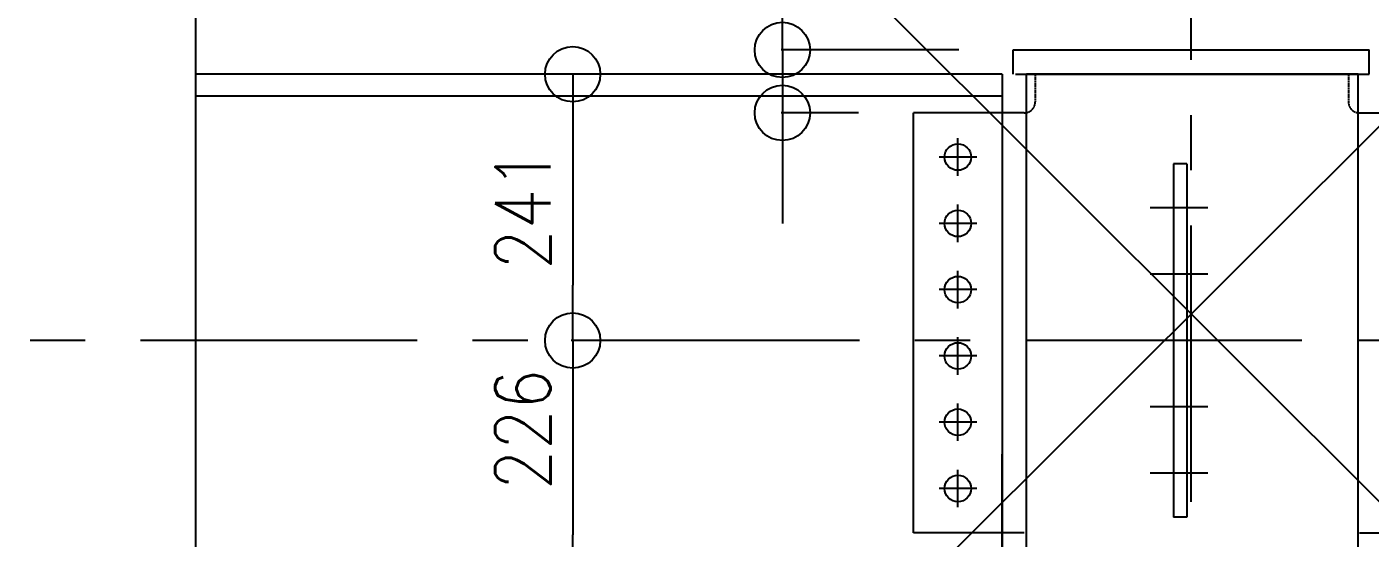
# Model space of a CAD drawing. Extents: x -668440 to 1010955, y -1678500 to 210463.
# Drawn here: x -309731 to -297585, y -896108 to -891480 of the extents above; entities that cross this region are included whole.
import ezdxf

# ---------------------------------------------------------------- set-up
doc = ezdxf.new("R2010")
doc.units = 0
doc.header["$MEASUREMENT"] = 0
doc.linetypes.add('CENTER', pattern=[2, 1.25, -0.25, 0.25, -0.25])
doc.linetypes.add('HASEN_S', pattern=[2, 1.5, -0.5])
doc.layers.get('0').update_dxf_attribs({"color": 3, "linetype": 'CONTINUOUS'})
doc.layers.get('Defpoints').update_dxf_attribs({"color": 251, "linetype": 'CONTINUOUS'})
doc.layers.add('00_ADDL', color=253, linetype='CONTINUOUS', plot=False)
for name, color, linetype in [('100', 5, 'CENTER'), ('_5-6_GS-M', 6, 'CONTINUOUS'), ('_B-2_PL-M', 3, 'CONTINUOUS'), ('_B-3_PL-H', 4, 'HASEN_S'), ('_B-6_BN-M', 3, 'CONTINUOUS'), ('BOLT', 4, 'CONTINUOUS'), ('COL_H-482x300x11x15x13', 7, 'CONTINUOUS'), ('ctp400-40-60-60-0-0-M22', 7, 'CONTINUOUS'), ('SH400-12-5-5-M22@60(0.0)', 7, 'CONTINUOUS'), ('standard2', 2, 'CONTINUOUS')]:
    doc.layers.add(name, color=color, linetype=linetype)
doc.styles.add('DRACAD', font='txt', dxfattribs={"width": 0.85, "bigfont": 'extfont2'})
doc.styles.get("Standard").update_dxf_attribs({"font": 'Osaka.ttc'})
doc.dimstyles.new('ISO-25', dxfattribs={"dimtxt": 2.5, "dimasz": 2.5, "dimexe": 1.25, "dimexo": 0.625, "dimtad": 1, "dimdec": 4, "dimdsep": 46, "dimtxsty": 'Standard', "dimcen": 2.5, "dimadec": 0, "dimazin": 0, "dimtfac": 1, "dimtdec": 4, "dimtmove": 0, "dimatfit": 3, "dimfxl": 1, "dimtolj": 1, "dimtzin": 0, "dimarcsym": 0})

# ---------------------------------------------------------------- blocks, each defined once
blk = doc.blocks.new('_ORIGIN')
at = {"color": 0, "linetype": 'ByBlock', "lineweight": -2}
blk.add_line((0, 0), (-1, 0), dxfattribs=at)
blk.add_circle((0, 0), 0.5, dxfattribs=at)
blk = doc.blocks.new('*D10658')
at = {"layer": '_5-6_GS-M', "color": 0, "lineweight": -2}
for p, q in [((-197291.1, -394056.6), (-197550.7, -394056.6)), ((-197549.4, -394106.6), (-197549.4, -394232.6)), ((-197300.1, -394282.6), (-197550.7, -394282.6))]:
    blk.add_line(p, q, dxfattribs=at)
at = {"layer": 'Defpoints', "color": 0}
for p in [(-197241.1, -394056.6), (-197549.4, -394282.6), (-197250.1, -394282.6)]:
    blk.add_point(p, dxfattribs=at)
at = {"layer": '_5-6_GS-M', "color": 0, "linetype": 'ByBlock', "lineweight": -2, "xscale": 50, "yscale": 50, "zscale": 50}
for p, rotation in [((-197549.4, -394056.6), 90), ((-197549.4, -394282.6), 270)]:
    blk.add_blockref('_ORIGIN', p, dxfattribs=dict(at, rotation=rotation))
at = {"layer": '_5-6_GS-M', "color": 0, "insert": (-197594.4, -394137.3), "char_height": 50, "attachment_point": 5, "rotation": 90, "style": 'DRACAD'}
blk.add_mtext('\\A1;226', dxfattribs=at)
blk = doc.blocks.new('*D10660')
at = {"layer": '_5-6_GS-M', "color": 0, "lineweight": -2}
for p, q in [((-197211.1, -393815.6), (-197550.7, -393815.6)), ((-197549.4, -393865.6), (-197549.4, -394006.6)), ((-197291.1, -394056.6), (-197550.7, -394056.6))]:
    blk.add_line(p, q, dxfattribs=at)
at = {"layer": 'Defpoints', "color": 0}
for p in [(-197161.1, -393815.6), (-197549.4, -394056.6), (-197241.1, -394056.6)]:
    blk.add_point(p, dxfattribs=at)
at = {"layer": '_5-6_GS-M', "color": 0, "linetype": 'ByBlock', "lineweight": -2, "xscale": 50, "yscale": 50, "zscale": 50}
for p, rotation in [((-197549.4, -393815.6), 90), ((-197549.4, -394056.6), 270)]:
    blk.add_blockref('_ORIGIN', p, dxfattribs=dict(at, rotation=rotation))
at = {"layer": '_5-6_GS-M', "color": 0, "insert": (-197594.4, -393937.8), "char_height": 50, "attachment_point": 5, "rotation": 90, "style": 'DRACAD'}
blk.add_mtext('\\A1;241', dxfattribs=at)
blk = doc.blocks.new('*D10661')
at = {"layer": '_5-6_GS-M', "color": 0, "lineweight": -2}
for p, q in [((-197359.8, -393743.6), (-197359.8, -393582.6)), ((-197200.1, -393793.6), (-197361, -393793.6)), ((-197359.8, -393793.6), (-197359.8, -393850.6)), ((-197291.1, -393850.6), (-197361, -393850.6)), ((-197359.8, -393900.6), (-197359.8, -393950.6))]:
    blk.add_line(p, q, dxfattribs=at)
at = {"layer": 'Defpoints', "color": 0}
for p in [(-197150.1, -393793.6), (-197359.8, -393850.6), (-197241.1, -393850.6)]:
    blk.add_point(p, dxfattribs=at)
at = {"layer": '_5-6_GS-M', "color": 0, "linetype": 'ByBlock', "lineweight": -2, "xscale": 50, "yscale": 50, "zscale": 50}
for p, rotation in [((-197359.8, -393793.6), 270), ((-197359.8, -393850.6), 90)]:
    blk.add_blockref('_ORIGIN', p, dxfattribs=dict(at, rotation=rotation))
at = {"layer": '_5-6_GS-M', "color": 0, "insert": (-197404.8, -393638), "char_height": 50, "attachment_point": 5, "rotation": 90, "style": 'DRACAD'}
blk.add_mtext('\\A1;57', dxfattribs=at)
blk = doc.blocks.new('剛接合部C1Y')
at = {"layer": '00_ADDL'}
for p, q in [((-197890.09265, -393132.59222), (-196090.09265, -394932.59222)), ((-196090.09265, -393132.59222), (-197890.09265, -394932.59222))]:
    blk.add_line(p, q, dxfattribs=at)
blk.add_lwpolyline([(-197890.09265, -394932.59222), (-197890.09265, -393132.59222), (-196090.09265, -393132.59222), (-196090.09265, -394932.59222)], close=True, dxfattribs=at)
at = {"layer": '100', "linetype": 'CENTER', "ltscale": 200}
for p, q in [((-196990.09265, -397002.59222), (-196990.09265, -393132.59222)), ((-196090.09265, -394056.59222), (-201890.09265, -394056.59222))]:
    blk.add_line(p, q, dxfattribs=at)
at = {"layer": '_5-6_GS-M'}
for p, q in [((-197161.09265, -393815.59222), (-197890.09265, -393815.59222)), ((-197161.09265, -393815.59222), (-197161.09265, -394282.59222)), ((-197161.09265, -393835.59222), (-197890.09265, -393835.59222)), ((-197161.09265, -394282.59222), (-197161.09265, -394159.59222))]:
    blk.add_line(p, q, dxfattribs=at)
at = {"layer": '_B-2_PL-M'}
for p, q in [((-197241.09267, -394230.59222), (-197241.09267, -393850.59222)), ((-197141.09267, -393850.59222), (-197241.09267, -393850.59222)), ((-196837.98001, -393850.59222), (-196737.98001, -393850.59222))]:
    blk.add_line(p, q, dxfattribs=at)
at = {"layer": '_B-3_PL-H'}
for p, q in [((-197131.09267, -393815.59222), (-197131.09267, -393840.59222)), ((-196847.98001, -393815.59222), (-196847.98001, -393840.59222))]:
    blk.add_line(p, q, dxfattribs=at)
for centre, start, end in [((-197141.09267, -393840.59222), 270, 0), ((-196837.98001, -393840.59222), 180, 270)]:
    blk.add_arc(centre, 10, start, end, dxfattribs=at)
at = {"layer": '_B-6_BN-M'}
for p, q in [((-197201.09267, -393907.59222), (-197201.09267, -393873.59222)), ((-197184.09267, -393890.59222), (-197218.09267, -393890.59222)), ((-197201.09267, -393967.59222), (-197201.09267, -393933.59222)), ((-197184.09267, -393950.59222), (-197218.09267, -393950.59222)), ((-197201.09267, -394027.59222), (-197201.09267, -393993.59222)), ((-197184.09267, -394010.59222), (-197218.09267, -394010.59222)), ((-197201.09267, -394087.59222), (-197201.09267, -394053.59222)), ((-197184.09267, -394070.59222), (-197218.09267, -394070.59222)), ((-197201.09267, -394147.59222), (-197201.09267, -394113.59222)), ((-197184.09267, -394130.59222), (-197218.09267, -394130.59222)), ((-197201.09267, -394207.59222), (-197201.09267, -394173.59222)), ((-197184.09267, -394190.59222), (-197218.09267, -394190.59222)), ((-197141.09265, -394230.59222), (-197241.09267, -394230.59222)), ((-196837.98003, -394230.59222), (-196737.98001, -394230.59222))]:
    blk.add_line(p, q, dxfattribs=at)
for centre in [(-197201.09267, -393890.59222), (-197201.09267, -393950.59222), (-197201.09267, -394010.59222), (-197201.09267, -394070.59222), (-197201.09267, -394130.59222), (-197201.09267, -394190.59222)]:
    blk.add_circle(centre, 12, dxfattribs=at)
at = {"layer": 'BOLT'}
for p, q in [((-196987.09265, -393936.59222), (-197027.09265, -393936.59222)), ((-196987.09265, -393936.59222), (-197027.09265, -393936.59222)), ((-196975.09265, -393936.59222), (-197015.09265, -393936.59222)), ((-196975.09265, -393936.59222), (-197015.09265, -393936.59222)), ((-196987.09265, -393996.59222), (-197027.09265, -393996.59222)), ((-196987.09265, -393996.59222), (-197027.09265, -393996.59222)), ((-196975.09265, -393996.59222), (-197015.09265, -393996.59222)), ((-196975.09265, -393996.59222), (-197015.09265, -393996.59222)), ((-196987.09265, -394056.59222), (-197027.09265, -394056.59222)), ((-196987.09265, -394056.59222), (-197027.09265, -394056.59222)), ((-196975.09265, -394056.59222), (-197015.09265, -394056.59222)), ((-196975.09265, -394056.59222), (-197015.09265, -394056.59222)), ((-196987.09265, -394116.59222), (-197027.09265, -394116.59222)), ((-196987.09265, -394116.59222), (-197027.09265, -394116.59222)), ((-196975.09265, -394116.59222), (-197015.09265, -394116.59222)), ((-196975.09265, -394116.59222), (-197015.09265, -394116.59222)), ((-196987.09265, -394176.59222), (-197027.09265, -394176.59222)), ((-196987.09265, -394176.59222), (-197027.09265, -394176.59222)), ((-196975.09265, -394176.59222), (-197015.09265, -394176.59222)), ((-196975.09265, -394176.59222), (-197015.09265, -394176.59222))]:
    blk.add_line(p, q, dxfattribs=at)
at = {"layer": 'COL_H-482x300x11x15x13'}
for p, q in [((-196839.09265, -393815.59222), (-197139.09265, -393815.59222)), ((-197139.09265, -394932.59222), (-197139.09265, -393815.59222)), ((-197139.09265, -393815.59222), (-197139.09265, -393815.59222)), ((-197139.09265, -393815.59222), (-197007.09265, -393815.59222)), ((-197007.09265, -393815.59222), (-197007.09265, -393815.59222)), ((-197007.09265, -393815.59222), (-197001.09265, -393815.59222)), ((-197001.09265, -393815.59222), (-196996.09265, -393815.59222)), ((-196996.09265, -393815.59222), (-196994.09265, -393815.59222)), ((-196994.09265, -393815.59222), (-196994.09265, -393815.59222)), ((-196984.09265, -393815.59222), (-196984.09265, -393815.59222)), ((-196984.09265, -393815.59222), (-196982.09265, -393815.59222)), ((-196982.09265, -393815.59222), (-196977.09265, -393815.59222)), ((-196977.09265, -393815.59222), (-196971.09265, -393815.59222)), ((-196971.09265, -393815.59222), (-196839.09265, -393815.59222)), ((-196839.09265, -394932.59222), (-196839.09265, -393815.59222)), ((-196839.09265, -393815.59222), (-196839.09265, -393815.59222))]:
    blk.add_line(p, q, dxfattribs=at)
at = {"layer": 'ctp400-40-60-60-0-0-M22'}
for p, q in [((-197151.09265, -393793.59222), (-196829.09265, -393793.59222)), ((-197151.09265, -393815.59222), (-197151.09265, -393793.59222)), ((-196829.09265, -393815.59222), (-196829.09265, -393793.59222)), ((-197149.09265, -393815.59222), (-196829.09265, -393815.59222)), ((-197149.09265, -393815.59222), (-197149.09265, -393815.59222)), ((-196829.09265, -393815.59222), (-196829.09265, -393815.59222))]:
    blk.add_line(p, q, dxfattribs=at)
at = {"layer": 'SH400-12-5-5-M22@60(0.0)'}
for p, q in [((-197006.09265, -393896.59222), (-197006.09265, -394216.59222)), ((-196994.09265, -393896.59222), (-197006.09265, -393896.59222)), ((-197006.09265, -393896.59222), (-197006.09265, -393896.59222)), ((-196994.09265, -393896.59222), (-196994.09265, -394216.59222)), ((-196994.09265, -393896.59222), (-196994.09265, -393896.59222)), ((-196994.09265, -394216.59222), (-197006.09265, -394216.59222)), ((-197006.09265, -394216.59222), (-197006.09265, -394216.59222)), ((-196994.09265, -394216.59222), (-196994.09265, -394216.59222))]:
    blk.add_line(p, q, dxfattribs=at)
at = {"layer": 'standard2'}
for p, q in [((-196989.09265, -393815.59222), (-196989.09265, -393815.59222)), ((-196989.09265, -394056.59222), (-196989.09265, -394056.59222))]:
    blk.add_line(p, q, dxfattribs=at)
at = {"layer": '_5-6_GS-M'}
for base, p1, p2, picture, middle in [((-197359.7694, -393850.59222), (-197150.09265, -393793.59222), (-197241.09267, -393850.59222), '*D10661', (-197359.7694, -393638.02798)), ((-197549.42599, -394056.59222), (-197161.09265, -393815.59222), (-197241.09267, -394056.59222), '*D10660', (-197549.42599, -393937.79963)), ((-197549.42599, -394282.59222), (-197241.09267, -394056.59222), (-197250.13404, -394282.59222), '*D10658', (-197549.42599, -394137.29963))]:
    dim = blk.add_linear_dim(base=base, p1=p1, p2=p2, angle=90, dimstyle='ISO-25', override={"dimtxt": 50, "dimasz": 50, "dimexo": 50, "dimgap": 20, "dimdec": 0, "dimtxsty": 'DRACAD', "dimblk1": 'ORIGIN', "dimblk2": 'ORIGIN', "dimsah": 1}, dxfattribs=at)
    dim.commit()
    dim.dimension.update_dxf_attribs({"geometry": picture, "text_midpoint": middle, "dimtype": 160})

msp = doc.modelspace()

# ---------------------------------------------------------------- block references
at = {"xscale": 10, "yscale": 10, "zscale": 10}
msp.add_blockref('剛接合部C1Y', (1670698.6842, 3046247.35843, 5600), dxfattribs=at)

doc.saveas('drawing.dxf')
